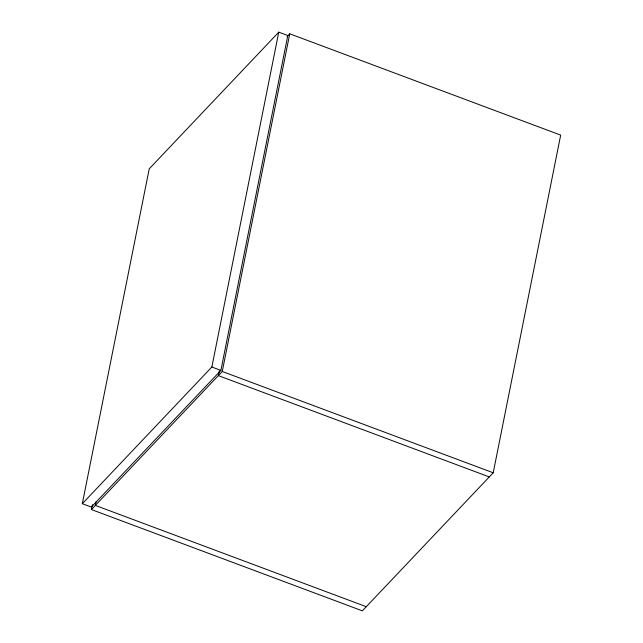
<?xml version="1.0" encoding="UTF-8"?>
<svg xmlns="http://www.w3.org/2000/svg" width="643" height="643" viewBox="0 0 643 643"><rect width="100%" height="100%" fill="white"/><g stroke="black" fill="none" stroke-linecap="round" stroke-linejoin="round"><path stroke-width="0.96" d="M82.32 503.694L149.224 168.836L278.765 32.15L287.799 35.526L220.887 370.384L91.346 507.07L82.32 503.694L211.852 367.008L278.765 32.15M287.116 36.563L289.736 33.806L560.68 135.11L493.213 472.782L362.363 610.85L91.419 509.545L92.399 504.618M96.128 501.46L95.341 505.398L366.293 606.711M219.271 370.931L218.339 375.616L489.283 476.929M91.419 509.545L222.261 371.477L289.736 33.806M211.852 367.008L220.887 370.384M222.261 371.477L493.213 472.782"/></g></svg>
